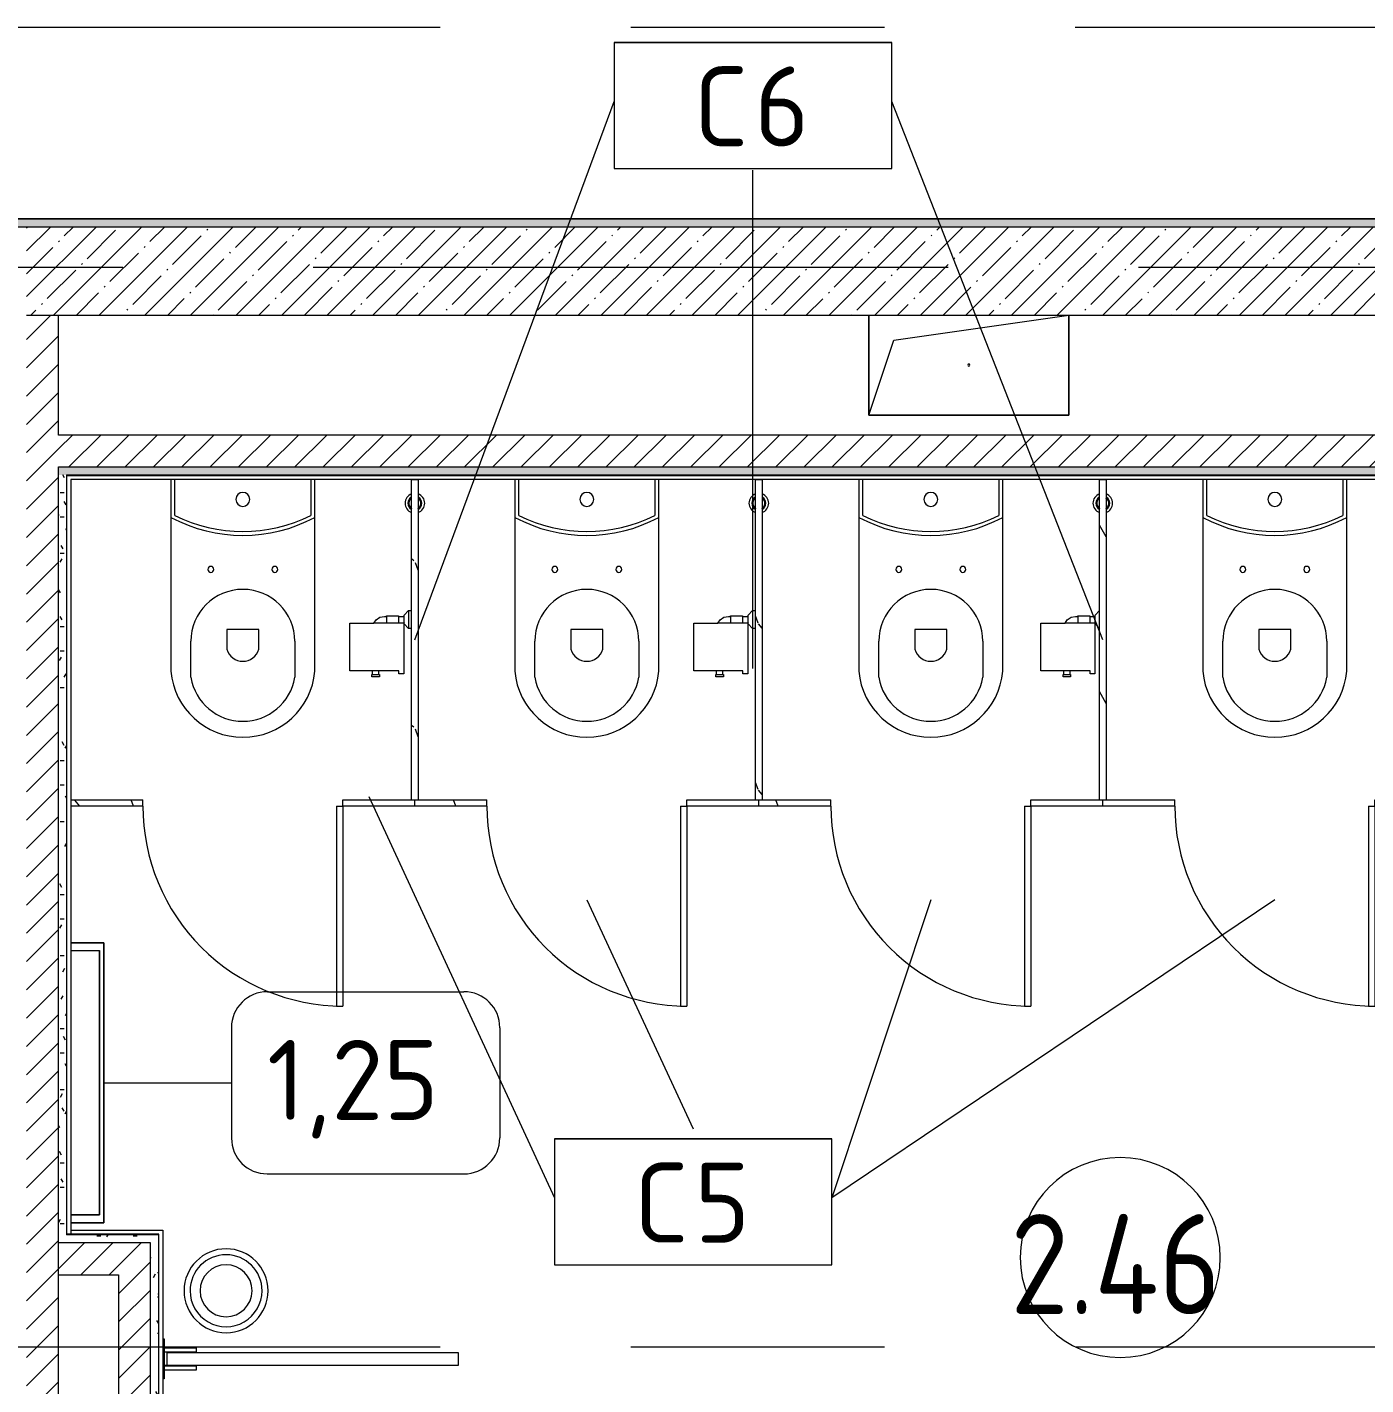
# Model space of a CAD drawing. Header units: millimetres. Extents: x 81566 to 292854, y -8553 to 29000.
# Drawn here: x 111932 to 115279, y 7705 to 11100 of the extents above; entities that cross this region are included whole.
import ezdxf

# ---------------------------------------------------------------- set-up
doc = ezdxf.new("R2010")
doc.units = ezdxf.units.MM
doc.linetypes.add('Осевая', pattern=[3175, 635, -476.25, 1587.5, -476.25])
for name, color, linetype, lineweight in [('A-AREA-IDEN', 7, 'Continuous', 9), ('A-DETL-GENF', 7, 'Continuous', 9), ('A-DOOR', 7, 'Continuous', 9), ('A-GENM', 7, 'Continuous', 9), ('A-GENM-IDEN', 7, 'Continuous', 9), ('A-WALL', 7, 'Continuous', 9), ('I-FURN-IDEN', 7, 'Continuous', 9), ('I-WALL', 7, 'Continuous', 9), ('P-SANR-FIXT-2', 7, 'Continuous', 13), ('Оси-2', 7, 'Осевая', 9)]:
    doc.layers.add(name, color=color, linetype=linetype, lineweight=lineweight)
for name, color, linetype, lineweight, true_color in [('A-DOOR-1', 7, 'Continuous', 9, 0xc0c0c0), ('A-WALL-1', 9, 'Continuous', 9, 0x808080), ('A-WALL-FNSH-1', 9, 'Continuous', 9, 0x808080), ('I-FURN-1', 9, 'Continuous', 9, 0x808080), ('P-SANR-FIXT-1', 9, 'Continuous', 13, 0x808080)]:
    doc.layers.add(name, color=color, linetype=linetype, lineweight=lineweight, true_color=true_color)
doc.styles.add('GOST Common', font='GOST_Common.ttf', dxfattribs={"height": 200})
doc.styles.add('GOST Common_1', font='GOST_Common.ttf', dxfattribs={"width": 0.9, "height": 250})
pattern_1 = [(45, (0, 0), (-35.35534, 35.35534), [])]
pattern_2 = [(0, (0, 0), (121.92, 30.48), [10.058, -81.382, 10.058, -81.382, -487.68]), (0, (0, 0), (121.92, 30.48), [-182.88, 10.058, -172.822, 10.058, -81.382, -213.36]), (0, (0, 0), (121.92, 30.48), [-457.2, 10.058, -50.902, 10.058, -142.342]), (120, (45.72, 15.24), (-87.356454, 90.345817), [10.058, -81.382, 10.058, -81.382, -487.68]), (120, (45.72, 15.24), (-87.356454, 90.345817), [-182.88, 10.058, -172.822, 10.058, -81.382, -213.36]), (120, (45.72, 15.24), (-87.356454, 90.345817), [-457.2, 10.058, -50.902, 10.058, -142.342]), (240, (60.96, 76.2), (-34.563546, -120.825817), [10.058, -81.382, 10.058, -81.382, -487.68]), (240, (60.96, 76.2), (-34.563546, -120.825817), [-182.88, 10.058, -172.822, 10.058, -81.382, -213.36]), (240, (60.96, 76.2), (-34.563546, -120.825817), [-457.2, 10.058, -50.902, 10.058, -142.342])]
pattern_3 = [(288.435, (115442.71, 9160), (416.50086, -832.99954), [158.05, -1159.038]), (319.399, (115492.69, 9010.06), (2499.010644, -2082.486787), [76.799, -3763.143]), (316.848, (115134.5, 8960.08), (6247.5402574, -5830.957739), [182.691, -8951.868]), (289.983, (115267.78, 8835.13), (1249.49393, -3332.002656), [97.5, -4777.508]), (270, (115301.1, 9160), (416.5, -416.5), [83.3, -333.2]), (298.443, (115301.1, 9076.7), (-2915.5071394, 5414.4962996), [227.365, -11140.87]), (264.289, (115409.39, 8876.78), (416.5263, 3748.496867), [83.716, -4102.058]), (309.806, (115401.06, 8793.48), (-1666.01521, 2082.48651), [65.059, -3187.91])]

# ---------------------------------------------------------------- blocks, each defined once
blk = doc.blocks.new('GM_Отверстие прямоугольное _в плите_ - Отверстие-V8-План расстановки мебели и оборудования 2 этажа в осях 23-33')
at = {"layer": 'A-GENM'}
for p, q in [((-250, -125), (-250, 125)), ((-250, 125), (-250, -125)), ((-187.5, 62.5), (250, 125)), ((250, 125), (250, -125)), ((250, -125), (250, 125)), ((-250, -125), (-187.5, 62.5)), ((250, -125), (-250, -125)), ((-250, -125), (250, -125))]:
    blk.add_line(p, q, dxfattribs=at)
for start, end in [(360, 180), (180, 360)]:
    blk.add_arc((0, 0), 2.5, start, end, dxfattribs=at)
blk = doc.blocks.new('Вешалка - 1_25-V96-План расстановки мебели и оборудования 2 этажа в осях 23-33')
at = {"layer": 'I-FURN-1'}
for p, q in [((350, 55), (-350, 55)), ((-350, 55), (-350, -27.5)), ((-350, -27.5), (-350, 55)), ((-350, 55), (350, 55)), ((-330.4, -27.5), (-330.4, 44.4)), ((-330.4, -27.5), (-330.4, 44.4)), ((-330.4, 44.4), (330.2, 44.4)), ((330.2, 44.4), (-330.4, 44.4)), ((330.2, 44.4), (330.2, -27.5)), ((330.2, -27.5), (330.2, 44.4)), ((350, -27.5), (350, 55)), ((350, 55), (350, -27.5))]:
    blk.add_line(p, q, dxfattribs=at)
blk = doc.blocks.new('131_Сантехническая перегородка_Дверь 5 - СД-1-V174-План расстановки мебели и оборудования 2 этажа в осях 23-33')
at = {"layer": 'A-DOOR'}
h = blk.add_hatch(dxfattribs=at)
h.set_pattern_fill('FP_50', color=256, style=0, pattern_type=2)
h.set_pattern_definition([(288.435, (112862.71, 9160), (416.50086, -832.99954), [158.05, -1159.038]), (319.399, (112912.69, 9010.06), (2499.010644, -2082.486787), [76.799, -3763.143]), (316.848, (112554.5, 8960.08), (6247.5402574, -5830.957739), [182.691, -8951.868]), (289.983, (112687.78, 8835.13), (1249.49393, -3332.002656), [97.5, -4777.508]), (270, (112721.1, 9160), (416.5, -416.5), [83.3, -333.2]), (298.443, (112721.1, 9076.7), (-2915.5071394, 5414.4962996), [227.365, -11140.87]), (264.289, (112829.39, 8876.78), (416.5263, 3748.496867), [83.716, -4102.058]), (309.806, (112821.06, 8793.48), (-1666.01521, 2082.48651), [65.059, -3187.91])])
h.paths.add_polyline_path([(750, 8), (750, -8), (930, -8), (930, 8)])
at = {"layer": 'A-DOOR-1'}
for p, q in [((266, 508), (250, 508)), ((250, 8), (250, 508)), ((266, 8), (266, 508)), ((266, 8), (250, 8))]:
    blk.add_line(p, q, dxfattribs=at)
blk.add_arc((250, 8), 500, 360, 90, dxfattribs=at)
at = {"layer": 'A-GENM'}
for p, q in [((70, 8), (250, 8)), ((70, 8), (70, -8)), ((250, 8), (250, -8)), ((750, 8), (930, 8)), ((750, 8), (750, -8)), ((250, -8), (70, -8)), ((930, -8), (750, -8))]:
    blk.add_line(p, q, dxfattribs=at)
blk = doc.blocks.new('131_Сантехническая перегородка_Дверь 5 - СД-1-V175-План расстановки мебели и оборудования 2 этажа в осях 23-33')
at = {"layer": 'A-DOOR'}
h = blk.add_hatch(dxfattribs=at)
h.set_pattern_fill('FP_51', color=256, style=0, pattern_type=2)
h.set_pattern_definition([(288.435, (113722.71, 9160), (416.50086, -832.99954), [158.05, -1159.038]), (319.399, (113772.69, 9010.06), (2499.010644, -2082.486787), [76.799, -3763.143]), (316.848, (113414.5, 8960.08), (6247.5402574, -5830.957739), [182.691, -8951.868]), (289.983, (113547.78, 8835.13), (1249.49393, -3332.002656), [97.5, -4777.508]), (270, (113581.1, 9160), (416.5, -416.5), [83.3, -333.2]), (298.443, (113581.1, 9076.7), (-2915.5071394, 5414.4962996), [227.365, -11140.87]), (264.289, (113689.39, 8876.78), (416.5263, 3748.496867), [83.716, -4102.058]), (309.806, (113681.06, 8793.48), (-1666.01521, 2082.48651), [65.059, -3187.91])])
h.paths.add_polyline_path([(930, 8), (750, 8), (750, -8), (930, -8)])
at = {"layer": 'A-DOOR-1'}
for p, q in [((266, 508), (250, 508)), ((250, 8), (250, 508)), ((266, 8), (266, 508)), ((266, 8), (250, 8))]:
    blk.add_line(p, q, dxfattribs=at)
blk.add_arc((250, 8), 500, 360, 90, dxfattribs=at)
at = {"layer": 'A-GENM'}
for p, q in [((70, 8), (250, 8)), ((70, 8), (70, -8)), ((250, 8), (250, -8)), ((750, 8), (930, 8)), ((750, 8), (750, -8)), ((930, 8), (930, -8)), ((250, -8), (70, -8)), ((930, -8), (750, -8))]:
    blk.add_line(p, q, dxfattribs=at)
blk = doc.blocks.new('131_Сантехническая перегородка_Дверь 5 - СД-1-V176-План расстановки мебели и оборудования 2 этажа в осях 23-33')
at = {"layer": 'A-DOOR'}
h = blk.add_hatch(dxfattribs=at)
h.set_pattern_fill('FP_52', color=256, style=0, pattern_type=2)
h.set_pattern_definition([(288.435, (114582.71, 9160), (416.50086, -832.99954), [158.05, -1159.038]), (319.399, (114632.69, 9010.06), (2499.010644, -2082.486787), [76.799, -3763.143]), (316.848, (114274.5, 8960.08), (6247.5402574, -5830.957739), [182.691, -8951.868]), (289.983, (114407.78, 8835.13), (1249.49393, -3332.002656), [97.5, -4777.508]), (270, (114441.1, 9160), (416.5, -416.5), [83.3, -333.2]), (298.443, (114441.1, 9076.7), (-2915.5071394, 5414.4962996), [227.365, -11140.87]), (264.289, (114549.39, 8876.78), (416.5263, 3748.496867), [83.716, -4102.058]), (309.806, (114541.06, 8793.48), (-1666.01521, 2082.48651), [65.059, -3187.91])])
h.paths.add_polyline_path([(750, 8), (750, -8), (930, -8), (930, 8)])
at = {"layer": 'A-DOOR-1'}
for p, q in [((266, 508), (250, 508)), ((250, 8), (250, 508)), ((266, 8), (266, 508)), ((266, 8), (250, 8))]:
    blk.add_line(p, q, dxfattribs=at)
blk.add_arc((250, 8), 500, 360, 90, dxfattribs=at)
at = {"layer": 'A-GENM'}
for p, q in [((70, 8), (250, 8)), ((70, 8), (70, -8)), ((250, 8), (250, -8)), ((750, 8), (930, 8)), ((750, 8), (750, -8)), ((930, 8), (930, -8)), ((250, -8), (70, -8)), ((930, -8), (750, -8))]:
    blk.add_line(p, q, dxfattribs=at)
blk = doc.blocks.new('131_Сантехническая перегородка_Дверь 5 - СД-1-V177-План расстановки мебели и оборудования 2 этажа в осях 23-33')
at = {"layer": 'A-DOOR'}
h = blk.add_hatch(dxfattribs=at)
h.set_pattern_fill('FP_53', color=256, style=0, pattern_type=2)
h.set_pattern_definition(pattern_3)
h.paths.add_polyline_path([(750, 8), (750, -8), (930, -8), (930, 8)])
at = {"layer": 'A-GENM'}
h = blk.add_hatch(dxfattribs=at)
h.set_pattern_fill('FP_53', color=256, style=0, pattern_type=2)
h.set_pattern_definition(pattern_3)
h.paths.add_polyline_path([(70, 8), (70, -8), (250, -8), (250, 8)])
at = {"layer": 'A-DOOR-1'}
for p, q in [((266, 508), (250, 508)), ((250, 8), (250, 508)), ((266, 8), (266, 508)), ((266, 8), (250, 8))]:
    blk.add_line(p, q, dxfattribs=at)
blk.add_arc((250, 8), 500, 360, 90, dxfattribs=at)
at = {"layer": 'A-GENM'}
for p, q in [((70, 8), (250, 8)), ((70, 8), (70, -8)), ((250, 8), (250, -8)), ((750, 8), (930, 8)), ((750, 8), (750, -8)), ((930, 8), (930, -8)), ((250, -8), (70, -8)), ((930, -8), (750, -8))]:
    blk.add_line(p, q, dxfattribs=at)
blk = doc.blocks.new('FP_183-План расстановки мебели и оборудования 2 этажа в осях 23-33')
at = {"layer": 'A-GENM'}
blk.add_line((0, 8), (0, -8), dxfattribs=at)
blk = doc.blocks.new('131_Сантехническая перегородка 6 - СП-1-V182-План расстановки мебели и оборудования 2 этажа в осях 23-33')
at = {"layer": 'A-GENM'}
h = blk.add_hatch(dxfattribs=at)
h.set_pattern_fill('FP_56', color=256, style=0, pattern_type=2)
h.set_pattern_definition([(198.435, (9968, -114512.71), (-832.99954, -416.50086), [158.051, -1159.038]), (229.399, (9818.06, -114562.69), (-2082.486787, -2499.010644), [76.799, -3763.143]), (226.848, (9768.08, -114204.5), (-5830.957739, -6247.5402574), [182.691, -8951.868]), (199.983, (9643.13, -114337.78), (-3332.002656, -1249.49393), [97.5, -4777.508]), (180, (9968, -114371.1), (-416.5, -416.5), [83.3, -333.2]), (208.443, (9884.7, -114371.1), (5414.4962996, 2915.5071394), [227.365, -11140.87]), (174.289, (9684.78, -114479.39), (3748.496867, -416.5263), [83.716, -4102.058]), (219.806, (9601.48, -114471.06), (2082.48651, 1666.01521), [65.059, -3187.91])])
h.paths.add_polyline_path([(800, 0), (800, 8), (50, 8), (50, -8), (800, -8)])
for p, q in [((0, 8), (50, 8)), ((50, 8), (800, 8)), ((50, -8), (0, -8)), ((800, -8), (50, -8))]:
    blk.add_line(p, q, dxfattribs=at)
at = {"layer": 'A-GENM', "flags": 128}
for points in [[(71.5, 8), (71.1, 8.5), (70.8, 9), (70.4, 9.5), (70, 9.9), (69.6, 10.4), (69.2, 10.8), (68.8, 11.2), (68.3, 11.6), (67.8, 12), (67.3, 12.3), (66.8, 12.7), (66.3, 13), (65.8, 13.3), (65.3, 13.6), (64.7, 13.8), (64.2, 14), (63.6, 14.3), (63, 14.4), (62.4, 14.6), (61.9, 14.7), (61.3, 14.9), (60.7, 14.9), (60.1, 15), (59.5, 15.1), (58.9, 15.1), (58.3, 15.1), (57.7, 15), (57.1, 15), (56.5, 14.9), (55.9, 14.8), (55.3, 14.7), (54.7, 14.5), (54.1, 14.4), (53.5, 14.2), (53, 13.9), (52.4, 13.7), (51.9, 13.4), (51.4, 13.2), (50.8, 12.9), (50.3, 12.5), (49.8, 12.2), (49.3, 11.8), (48.9, 11.4), (48.4, 11), (48, 10.6), (47.6, 10.2), (47.2, 9.7), (46.8, 9.3), (46.4, 8.8), (46.1, 8.3), (45.9, 8)], [(45.9, -8), (46.3, -8.5), (46.6, -9), (47, -9.5), (47.4, -9.9), (47.8, -10.4), (48.2, -10.8), (48.6, -11.2), (49.1, -11.6), (49.6, -12), (50, -12.3), (50.5, -12.7), (51.1, -13), (51.6, -13.3), (52.1, -13.6), (52.7, -13.8), (53.2, -14), (53.8, -14.3), (54.4, -14.4), (54.9, -14.6), (55.5, -14.7), (56.1, -14.9), (56.7, -14.9), (57.3, -15), (57.9, -15.1), (58.5, -15.1), (59.1, -15.1), (59.7, -15), (60.3, -15), (60.9, -14.9), (61.5, -14.8), (62.1, -14.7), (62.7, -14.5), (63.3, -14.4), (63.8, -14.2), (64.4, -13.9), (65, -13.7), (65.5, -13.4), (66, -13.2), (66.6, -12.9), (67.1, -12.5), (67.6, -12.2), (68, -11.8), (68.5, -11.4), (69, -11), (69.4, -10.6), (69.8, -10.2), (70.2, -9.7), (70.6, -9.3), (70.9, -8.8), (71.3, -8.3), (71.5, -8)]]:
    blk.add_lwpolyline(points, dxfattribs=at)
at = {"layer": 'A-GENM'}
for radius, start, end in [(24.6, 19.9113, 160.0887), (17.6, 28.9731, 151.0269), (15.1, 79.6129, 146.2189), (15.1, 33.7811, 53.124), (24.6, 199.9113, 340.0887), (17.6, 208.9731, 331.0269), (15.1, 213.7811, 233.124), (15.1, 258.8699, 326.2189)]:
    blk.add_arc((58.7, 0), radius, start, end, dxfattribs=at)
blk.add_blockref('FP_183-План расстановки мебели и оборудования 2 этажа в осях 23-33', (0, 0), dxfattribs=at)
blk = doc.blocks.new('FP_185-План расстановки мебели и оборудования 2 этажа в осях 23-33')
at = {"layer": 'A-GENM'}
blk.add_line((0, 8), (0, -8), dxfattribs=at)
blk = doc.blocks.new('131_Сантехническая перегородка 6 - СП-1-V184-План расстановки мебели и оборудования 2 этажа в осях 23-33')
at = {"layer": 'A-GENM'}
h = blk.add_hatch(dxfattribs=at)
h.set_pattern_fill('FP_57', color=256, style=0, pattern_type=2)
h.set_pattern_definition([(198.435, (9968, -113652.71), (-832.99954, -416.50086), [158.05, -1159.038]), (229.399, (9818.06, -113702.69), (-2082.486787, -2499.010644), [76.799, -3763.143]), (226.848, (9768.08, -113344.5), (-5830.957739, -6247.5402574), [182.691, -8951.868]), (199.983, (9643.13, -113477.78), (-3332.002656, -1249.49393), [97.5, -4777.508]), (180, (9968, -113511.1), (-416.5, -416.5), [83.3, -333.2]), (208.443, (9884.7, -113511.1), (5414.4962996, 2915.5071394), [227.365, -11140.87]), (174.289, (9684.78, -113619.39), (3748.496867, -416.5263), [83.716, -4102.058]), (219.806, (9601.48, -113611.06), (2082.48651, 1666.01521), [65.059, -3187.91])])
h.paths.add_polyline_path([(800, 0), (800, 8), (50, 8), (50, -8), (800, -8)])
for p, q in [((0, 8), (50, 8)), ((50, 8), (800, 8)), ((50, -8), (0, -8)), ((800, -8), (50, -8))]:
    blk.add_line(p, q, dxfattribs=at)
at = {"layer": 'A-GENM', "flags": 128}
for points in [[(71.5, 8), (71.1, 8.5), (70.8, 9), (70.4, 9.5), (70, 9.9), (69.6, 10.4), (69.2, 10.8), (68.8, 11.2), (68.3, 11.6), (67.8, 12), (67.3, 12.3), (66.8, 12.7), (66.3, 13), (65.8, 13.3), (65.3, 13.6), (64.7, 13.8), (64.2, 14), (63.6, 14.3), (63, 14.4), (62.4, 14.6), (61.9, 14.7), (61.3, 14.9), (60.7, 14.9), (60.1, 15), (59.5, 15.1), (58.9, 15.1), (58.3, 15.1), (57.7, 15), (57.1, 15), (56.5, 14.9), (55.9, 14.8), (55.3, 14.7), (54.7, 14.5), (54.1, 14.4), (53.5, 14.2), (53, 13.9), (52.4, 13.7), (51.9, 13.4), (51.4, 13.2), (50.8, 12.9), (50.3, 12.5), (49.8, 12.2), (49.3, 11.8), (48.9, 11.4), (48.4, 11), (48, 10.6), (47.6, 10.2), (47.2, 9.7), (46.8, 9.3), (46.4, 8.8), (46.1, 8.3), (45.9, 8)], [(45.9, -8), (46.3, -8.5), (46.6, -9), (47, -9.5), (47.4, -9.9), (47.8, -10.4), (48.2, -10.8), (48.6, -11.2), (49.1, -11.6), (49.6, -12), (50, -12.3), (50.5, -12.7), (51.1, -13), (51.6, -13.3), (52.1, -13.6), (52.7, -13.8), (53.2, -14), (53.8, -14.3), (54.4, -14.4), (54.9, -14.6), (55.5, -14.7), (56.1, -14.9), (56.7, -14.9), (57.3, -15), (57.9, -15.1), (58.5, -15.1), (59.1, -15.1), (59.7, -15), (60.3, -15), (60.9, -14.9), (61.5, -14.8), (62.1, -14.7), (62.7, -14.5), (63.3, -14.4), (63.8, -14.2), (64.4, -13.9), (65, -13.7), (65.5, -13.4), (66, -13.2), (66.6, -12.9), (67.1, -12.5), (67.6, -12.2), (68, -11.8), (68.5, -11.4), (69, -11), (69.4, -10.6), (69.8, -10.2), (70.2, -9.7), (70.6, -9.3), (70.9, -8.8), (71.3, -8.3), (71.5, -8)]]:
    blk.add_lwpolyline(points, dxfattribs=at)
at = {"layer": 'A-GENM'}
for radius, start, end in [(24.6, 19.9113, 160.0887), (17.6, 28.9731, 151.0269), (15.1, 78.8699, 146.2189), (15.1, 33.7811, 53.124), (24.6, 199.9113, 340.0887), (17.6, 208.9731, 331.0269), (15.1, 213.7811, 233.124), (15.1, 258.8699, 326.2189)]:
    blk.add_arc((58.7, 0), radius, start, end, dxfattribs=at)
blk.add_blockref('FP_185-План расстановки мебели и оборудования 2 этажа в осях 23-33', (0, 0), dxfattribs=at)
blk = doc.blocks.new('FP_187-План расстановки мебели и оборудования 2 этажа в осях 23-33')
at = {"layer": 'A-GENM'}
blk.add_line((0, 8), (0, -8), dxfattribs=at)
blk = doc.blocks.new('131_Сантехническая перегородка 6 - СП-1-V186-План расстановки мебели и оборудования 2 этажа в осях 23-33')
at = {"layer": 'A-GENM'}
h = blk.add_hatch(dxfattribs=at)
h.set_pattern_fill('FP_58', color=256, style=0, pattern_type=2)
h.set_pattern_definition([(198.435, (9968, -112792.71), (-832.99954, -416.50086), [158.051, -1159.038]), (229.399, (9818.06, -112842.69), (-2082.486787, -2499.010644), [76.799, -3763.143]), (226.848, (9768.08, -112484.5), (-5830.957739, -6247.5402574), [182.691, -8951.868]), (199.983, (9643.13, -112617.78), (-3332.002656, -1249.49393), [97.5, -4777.508]), (180, (9968, -112651.1), (-416.5, -416.5), [83.3, -333.2]), (208.443, (9884.7, -112651.1), (5414.4962996, 2915.5071394), [227.365, -11140.87]), (174.289, (9684.78, -112759.39), (3748.496867, -416.5263), [83.716, -4102.058]), (219.806, (9601.48, -112751.06), (2082.48651, 1666.01521), [65.059, -3187.91])])
h.paths.add_polyline_path([(800, 0), (800, 8), (50, 8), (50, -8), (800, -8)])
for p, q in [((0, 8), (50, 8)), ((50, 8), (800, 8)), ((50, -8), (0, -8)), ((800, -8), (50, -8))]:
    blk.add_line(p, q, dxfattribs=at)
at = {"layer": 'A-GENM', "flags": 128}
for points in [[(71.5, 8), (71.1, 8.5), (70.8, 9), (70.4, 9.5), (70, 9.9), (69.6, 10.4), (69.2, 10.8), (68.8, 11.2), (68.3, 11.6), (67.8, 12), (67.3, 12.3), (66.8, 12.7), (66.3, 13), (65.8, 13.3), (65.3, 13.6), (64.7, 13.8), (64.2, 14), (63.6, 14.3), (63, 14.4), (62.4, 14.6), (61.9, 14.7), (61.3, 14.9), (60.7, 14.9), (60.1, 15), (59.5, 15.1), (58.9, 15.1), (58.3, 15.1), (57.7, 15), (57.1, 15), (56.5, 14.9), (55.9, 14.8), (55.3, 14.7), (54.7, 14.5), (54.1, 14.4), (53.5, 14.2), (53, 13.9), (52.4, 13.7), (51.9, 13.4), (51.4, 13.2), (50.8, 12.9), (50.3, 12.5), (49.8, 12.2), (49.3, 11.8), (48.9, 11.4), (48.4, 11), (48, 10.6), (47.6, 10.2), (47.2, 9.7), (46.8, 9.3), (46.4, 8.8), (46.1, 8.3), (45.9, 8)], [(45.9, -8), (46.3, -8.5), (46.6, -9), (47, -9.5), (47.4, -9.9), (47.8, -10.4), (48.2, -10.8), (48.6, -11.2), (49.1, -11.6), (49.6, -12), (50, -12.3), (50.5, -12.7), (51.1, -13), (51.6, -13.3), (52.1, -13.6), (52.7, -13.8), (53.2, -14), (53.8, -14.3), (54.4, -14.4), (54.9, -14.6), (55.5, -14.7), (56.1, -14.9), (56.7, -14.9), (57.3, -15), (57.9, -15.1), (58.5, -15.1), (59.1, -15.1), (59.7, -15), (60.3, -15), (60.9, -14.9), (61.5, -14.8), (62.1, -14.7), (62.7, -14.5), (63.3, -14.4), (63.8, -14.2), (64.4, -13.9), (65, -13.7), (65.5, -13.4), (66, -13.2), (66.6, -12.9), (67.1, -12.5), (67.6, -12.2), (68, -11.8), (68.5, -11.4), (69, -11), (69.4, -10.6), (69.8, -10.2), (70.2, -9.7), (70.6, -9.3), (70.9, -8.8), (71.3, -8.3), (71.5, -8)]]:
    blk.add_lwpolyline(points, dxfattribs=at)
at = {"layer": 'A-GENM'}
for radius, start, end in [(24.6, 19.9113, 160.0887), (17.6, 28.9731, 151.0269), (15.1, 78.8699, 146.2189), (15.1, 33.7811, 53.124), (24.6, 199.9113, 340.0887), (17.6, 208.9731, 331.0269), (15.1, 213.7811, 233.124), (15.1, 258.8699, 326.2189)]:
    blk.add_arc((58.7, 0), radius, start, end, dxfattribs=at)
blk.add_blockref('FP_187-План расстановки мебели и оборудования 2 этажа в осях 23-33', (0, 0), dxfattribs=at)
blk = doc.blocks.new('мусорная корзина - Round_ Metal-30590745-План расстановки мебели и оборудования 2 этажа в осях 23-33')
at = {"layer": 'P-SANR-FIXT-1'}
for radius, start, end in [(105, 0, 180), (90, 360, 180), (65, 0, 180), (105, 180, 360), (90, 180, 360), (65, 180, 360)]:
    blk.add_arc((0, 0), radius, start, end, dxfattribs=at)
blk = doc.blocks.new('WC Seat_2 with Cistern-Wall Based - SE22-33487382-План расстановки мебели и оборудования 2 этажа в осях 23-33')
at = {"layer": 'P-SANR-FIXT-1'}
for p, q in [((-55, 485.5), (-55, 100.5)), ((-5, 410.5), (-5, 500.5)), ((255, 500.5), (255, 410.5)), ((305, 100.5), (305, 485.5)), ((85, 430.5), (85, 380.5)), ((165, 380.5), (165, 430.5)), ((85, 380.5), (165, 380.5)), ((-55, 100.5), (-55, 5.5)), ((-45, 5.5), (-45, 95.6)), ((295, 95.6), (295, 5.5)), ((305, 5.5), (305, 100.5))]:
    blk.add_line(p, q, dxfattribs=at)
for centre, radius, start, end in [((125, 469.8), 180.7, 4.9791, 175.0209), ((125, 478.7), 131.8, 9.5273, 170.4727), ((125, 418.8), 41.7, 16.2602, 163.7398), ((125, 410.5), 130, 180, 360), ((45, 230.5), 7.5, 0, 180), ((205, 230.5), 7.5, 0, 180), ((45, 230.5), 7.5, 180, 360), ((205, 230.5), 7.5, 180, 360), ((125, -237), 382.5, 61.9275, 118.0725), ((125, -247), 382.5, 63.6122, 116.3878), ((125, 55.5), 17.5, 0, 180), ((125, 55.5), 17.5, 180, 360)]:
    blk.add_arc(centre, radius, start, end, dxfattribs=at)
blk = doc.blocks.new('132_МГН_Поручень для унитаза_тип откидной - ПР 1Р-18619933-План расстановки мебели и оборудования 2 этажа в осях 23-33')
at = {"layer": 'A-GENM'}
for p, q in [((-50, -3), (-50, 0)), ((50, 0), (50, -3)), ((50, -3), (-50, -3)), ((-17, -3), (-28.2, -3)), ((-28.2, -83), (-28.2, -3)), ((-17, -3), (-17, -83)), ((-16.6, -8.9), (-16.6, -4.2)), ((-16, -9.5), (-16.6, -8.9)), ((16, -9.5), (-16, -9.5)), ((-16, -738), (-16, -9.5)), ((16, -9.5), (16.6, -8.9)), ((16, -9.5), (16, -738)), ((16.6, -8.9), (16.6, -4.2)), ((28.2, -3), (17, -3)), ((17, -83), (17, -3)), ((28.2, -3), (28.2, -83)), ((-17, -83), (-28.2, -83)), ((28.2, -83), (17, -83)), ((16, -738), (-16, -738))]:
    blk.add_line(p, q, dxfattribs=at)
for centre, start, end in [((-15.3, -4.2), 90, 180), ((15.3, -4.2), 0, 90)]:
    blk.add_arc(centre, 1.24, start, end, dxfattribs=at)
blk = doc.blocks.new('Sanitary_Toilet-Accessories_Gessi_Wall-mounted-paper-roll-holder-65449 - Chrome-V208-План расстановки мебели и оборудования 2 этажа в осях 23-33')
at = {"layer": 'A-DETL-GENF'}
for p, q in [((112738.2, 9490.3), (112738.2, 9609.3)), ((112738.2, 9609.3), (112798.6, 9609.3)), ((112798.6, 9609.3), (112804.1, 9617.7)), ((112874, 9609.3), (112798.6, 9609.3)), ((112804.1, 9617.7), (112813.7, 9624.1)), ((112813.7, 9624.1), (112825, 9626.3)), ((112825, 9626.3), (112830.5, 9626.3)), ((112830.5, 9626.3), (112830.5, 9627.8)), ((112830.5, 9627.8), (112860.5, 9627.8)), ((112830.5, 9626.3), (112830.5, 9609.3)), ((112860.5, 9627.8), (112860.5, 9626.3)), ((112860.5, 9626.3), (112860.5, 9609.3)), ((112860.5, 9626.3), (112874, 9626.3)), ((112874, 9611.3), (112873.2, 9609.3)), ((112873.2, 9609.3), (112873.2, 9482.8)), ((112874, 9629.8), (112885, 9641.2)), ((112874, 9626.3), (112874, 9629.8)), ((112874, 9609.3), (112874, 9627.8)), ((112874, 9607.8), (112874, 9611.3)), ((112885, 9641.2), (112893, 9641.3)), ((112885, 9641.2), (112885, 9596.4)), ((112885, 9596.4), (112874, 9607.8)), ((112893, 9596.3), (112885, 9596.4)), ((112795.5, 9490.3), (112738.2, 9490.3)), ((112793.5, 9475.3), (112793.5, 9481.3)), ((112793.5, 9481.3), (112795.5, 9481.3)), ((112812.5, 9475.3), (112793.5, 9475.3)), ((112810.5, 9490.3), (112795.5, 9490.3)), ((112795.5, 9481.3), (112795.5, 9490.3)), ((112795.5, 9481.3), (112810.5, 9481.3)), ((112861.2, 9490.3), (112810.5, 9490.3)), ((112810.5, 9490.3), (112810.5, 9481.3)), ((112810.5, 9481.3), (112812.5, 9481.3)), ((112812.5, 9481.3), (112812.5, 9475.3)), ((112861.2, 9482.8), (112861.2, 9490.3)), ((112873.2, 9482.8), (112861.2, 9482.8))]:
    blk.add_line(p, q, dxfattribs=at)
blk = doc.blocks.new('Sanitary_Toilet-Accessories_Gessi_Wall-mounted-paper-roll-holder-65449 - Chrome-V209-План расстановки мебели и оборудования 2 этажа в осях 23-33')
at = {"layer": 'A-DETL-GENF'}
for p, q in [((114466.3, 9490.3), (114466.3, 9609.3)), ((114466.3, 9609.3), (114526.6, 9609.3)), ((114526.6, 9609.3), (114532.2, 9617.7)), ((114602, 9609.3), (114526.6, 9609.3)), ((114532.2, 9617.7), (114541.7, 9624.1)), ((114541.7, 9624.1), (114553, 9626.3)), ((114553, 9626.3), (114558.5, 9626.3)), ((114558.5, 9626.3), (114558.5, 9627.8)), ((114558.5, 9627.8), (114588.5, 9627.8)), ((114558.5, 9626.3), (114558.5, 9609.3)), ((114588.5, 9627.8), (114588.5, 9626.3)), ((114588.5, 9626.3), (114588.5, 9609.3)), ((114588.5, 9626.3), (114602, 9626.3)), ((114602, 9611.3), (114601.3, 9609.3)), ((114601.3, 9609.3), (114601.3, 9482.8)), ((114602, 9629.8), (114613, 9641.2)), ((114602, 9626.3), (114602, 9629.8)), ((114602, 9609.3), (114602, 9627.8)), ((114602, 9607.8), (114602, 9611.3)), ((114613, 9596.4), (114602, 9607.8)), ((114523.5, 9490.3), (114466.3, 9490.3)), ((114521.5, 9475.3), (114521.5, 9481.3)), ((114521.5, 9481.3), (114523.5, 9481.3)), ((114540.5, 9475.3), (114521.5, 9475.3)), ((114538.5, 9490.3), (114523.5, 9490.3)), ((114523.5, 9481.3), (114523.5, 9490.3)), ((114523.5, 9481.3), (114538.5, 9481.3)), ((114589.3, 9490.3), (114538.5, 9490.3)), ((114538.5, 9490.3), (114538.5, 9481.3)), ((114538.5, 9481.3), (114540.5, 9481.3)), ((114540.5, 9481.3), (114540.5, 9475.3)), ((114589.3, 9482.8), (114589.3, 9490.3)), ((114601.3, 9482.8), (114589.3, 9482.8))]:
    blk.add_line(p, q, dxfattribs=at)
blk = doc.blocks.new('Марка_Мебель - В прямоуг_Balcon_Марка-25523697-План расстановки мебели и оборудования 2 этажа в осях 23-33')
at = {"layer": 'I-FURN-IDEN'}
for p, q in [((-2.455, 2.278), (2.455, 2.278)), ((-3.355, 1.378), (-3.355, -1.384)), ((3.355, 1.378), (3.355, -1.378)), ((-2.461, -2.278), (2.455, -2.278))]:
    blk.add_line(p, q, dxfattribs=at)
for centre, radius, start, end in [((-2.455, 1.378), 0.9, 90, 180), ((2.455, 1.378), 0.9, 0, 90), ((-2.461, -1.384), 0.893, 180, 270), ((2.455, -1.378), 0.9, 270, 0)]:
    blk.add_arc(centre, radius, start, end, dxfattribs=at)
blk = doc.blocks.new('Марка_Помещения - Номер-25198446-План расстановки мебели и оборудования 2 этажа в осях 23-33')
at = {"layer": 'A-AREA-IDEN'}
for start, end in [(360, 180), (180, 360)]:
    blk.add_arc((0, 0), 2.5, start, end, dxfattribs=at)
blk = doc.blocks.new('Mark Reiling - Mark Reiling-26174330-План расстановки мебели и оборудования 2 этажа в осях 23-33')
at = {"layer": 'A-GENM-IDEN'}
for p, q in [((-3.47, 1.49), (-3.47, -1.663)), ((-3.47, 1.49), (3.47, 1.49)), ((3.47, 1.49), (-3.47, 1.49)), ((-3.47, 1.49), (-3.47, -1.663)), ((3.47, -1.663), (3.47, 1.49)), ((3.47, -1.663), (3.47, 1.49)), ((-3.47, -1.663), (3.47, -1.663)), ((-3.47, -1.663), (3.47, -1.663))]:
    blk.add_line(p, q, dxfattribs=at)

msp = doc.modelspace()

# ---------------------------------------------------------------- hatches: boundary and pattern name
at = {"layer": 'I-WALL'}
h = msp.add_hatch(dxfattribs=at)
h.set_pattern_fill('FP_41', color=256, style=0, pattern_type=2)
h.set_pattern_definition(pattern_2)
h.paths.add_polyline_path([(120778, 10600), (121190, 10600), (121189, 10620), (111180, 10620), (111180, 10608), (111210, 10608), (111210, 10600), (119330, 10600)])
h.paths.add_polyline_path([(110200, 10600), (110200, 10608), (110230, 10608), (110230, 10620), (109105, 10620), (109105, 10608), (109160, 10608), (109160, 10600)])
h.paths.add_polyline_path([(107650, 10600), (107650, 10608), (107705, 10608), (107705, 10620), (105095, 10620), (105095, 10608), (105125, 10608), (105125, 10600), (107130, 10600)])
h.paths.add_polyline_path([(102672.5, 10600), (103615, 10600), (103615, 10608), (103645, 10608), (103645, 10620), (100809, 10620), (100809, 10600), (102025.8, 10600)])
h = msp.add_hatch(dxfattribs=at)
h.set_pattern_fill('FP_2', color=256, style=0, pattern_type=2)
h.set_pattern_definition([(45, (0, 0), (-57.024626, 57.024626), []), (45, (57.025, 0), (-57.024626, 57.024626), [100.806, -20.161, 3.353, -16.808])])
h.paths.add_polyline_path([(119250, 10380), (119330, 10380), (119330, 10600), (111930, 10600), (111930, 10380), (118191.5, 10380)])
h = msp.add_hatch(dxfattribs=at)
h.set_pattern_fill('FP_5', color=256, style=0, pattern_type=2)
h.set_pattern_definition(pattern_1)
h.paths.add_polyline_path([(112010, 5400), (112010, 10380), (111930, 10380), (111930, 5400)])
h = msp.add_hatch(dxfattribs=at)
h.set_pattern_fill('FP_5', color=256, style=0, pattern_type=2)
h.set_pattern_definition(pattern_1)
h.paths.add_polyline_path([(118800, 10000), (118800, 10080), (112010, 10080), (112010, 10000), (118191.5, 10000)])
h = msp.add_hatch(dxfattribs=at)
h.set_pattern_fill('FP_41', color=256, style=0, pattern_type=2)
h.set_pattern_definition(pattern_2)
h.paths.add_polyline_path([(118780, 9980), (118800, 9980), (118800, 10000), (112010, 10000), (112010, 9980), (118779, 9980)])
h = msp.add_hatch(dxfattribs=at)
h.set_pattern_fill('FP_41', color=256, style=0, pattern_type=2)
h.set_pattern_definition(pattern_2)
h.paths.add_polyline_path([(112010, 8060), (112030, 8060), (112030, 9980), (112010, 9980), (112010, 8220.5)])
h = msp.add_hatch(dxfattribs=at)
h.set_pattern_fill('FP_5', color=256, style=0, pattern_type=2)
h.set_pattern_definition(pattern_1)
h.paths.add_polyline_path([(112010, 7980), (112240, 7980), (112240, 8060), (112010, 8060)])
h = msp.add_hatch(dxfattribs=at)
h.set_pattern_fill('FP_41', color=256, style=0, pattern_type=2)
h.set_pattern_definition(pattern_2)
h.paths.add_polyline_path([(112240, 8060), (112260, 8060), (112260, 8080), (112030, 8080), (112030, 8060), (112048.5, 8060)])
h = msp.add_hatch(dxfattribs=at)
h.set_pattern_fill('FP_41', color=256, style=0, pattern_type=2)
h.set_pattern_definition(pattern_2)
h.paths.add_polyline_path([(112240, 5830), (112260, 5830), (112260, 8060), (112240, 8060), (112240, 6133.7)])
h = msp.add_hatch(dxfattribs=at)
h.set_pattern_fill('FP_5', color=256, style=0, pattern_type=2)
h.set_pattern_definition(pattern_1)
h.paths.add_polyline_path([(112160, 5830), (112240, 5830), (112240, 7980), (112160, 7980), (112160, 6133.7)])

# ---------------------------------------------------------------- linework, layer by layer
at = {"layer": 'A-GENM-IDEN'}
for p, q in [((112901, 9568), (113399.3, 10914.2)), ((114621, 9568), (114093.2, 10914.2)), ((113746.3, 9496.3), (113746.3, 10742.2)), ((112785.6, 9175.8), (113249.9, 8172.6)), ((113331, 8917.7), (113596.9, 8344.6)), ((115051, 8917.7), (113943.9, 8172.6)), ((114191, 8917.7), (113943.9, 8172.6))]:
    msp.add_line(p, q, dxfattribs=at)
at = {"layer": 'A-WALL'}
for p, q in [((121190, 10620), (111180, 10620)), ((112010, 7980), (112010, 10000)), ((112030, 9980), (112030, 8080))]:
    msp.add_line(p, q, dxfattribs=at)
at = {"layer": 'A-WALL-1'}
for p, q in [((121210, 10600), (111210, 10600)), ((111930, 10380), (119250, 10380)), ((112010, 10080), (112010, 10380)), ((118800, 10080), (112010, 10080)), ((112010, 10000), (118800, 10000)), ((112030, 9980), (118780, 9980)), ((112240, 8060), (112010, 8060)), ((112260, 8080), (112030, 8080)), ((112240, 5830), (112240, 8060)), ((112010, 5400), (112010, 7980)), ((112010, 7980), (112160, 7980)), ((112160, 7980), (112160, 5830))]:
    msp.add_line(p, q, dxfattribs=at)
at = {"layer": 'A-WALL-FNSH-1'}
for p, q in [((121189, 10621), (111180, 10621)), ((112031, 8081), (112031, 9979)), ((112031, 9979), (118779, 9979)), ((112261, 8081), (112031, 8081)), ((112260, 8080), (112260, 5851)), ((112261, 5851), (112261, 8081))]:
    msp.add_line(p, q, dxfattribs=at)
at = {"layer": 'I-FURN-IDEN'}
msp.add_line((112123.5, 8460), (112442.6, 8460), dxfattribs=at)
at = {"layer": 'I-WALL'}
for p, q in [((118780, 9969), (112041, 9969)), ((112041, 9969), (112041, 8080)), ((112041, 8091), (112271, 8091)), ((112271, 8091), (112271, 5850))]:
    msp.add_line(p, q, dxfattribs=at)
at = {"layer": 'Оси-2'}
for p, q in [((84865.6, 11100), (120319, 11100)), ((86135.6, 10500), (120319, 10500)), ((84865.6, 7800), (122760, 7800))]:
    msp.add_line(p, q, dxfattribs=at)

# ---------------------------------------------------------------- block references
at = {"layer": 'A-AREA-IDEN', "xscale": 99.99999999999993, "yscale": 99.99999999999993, "zscale": 99.99999999999993}
msp.add_blockref('Марка_Помещения - Номер-25198446-План расстановки мебели и оборудования 2 этажа в осях 23-33', (114664.5, 8022.9), dxfattribs=at)
at = {"layer": 'A-GENM'}
msp.add_blockref('GM_Отверстие прямоугольное _в плите_ - Отверстие-V8-План расстановки мебели и оборудования 2 этажа в осях 23-33', (114286.1, 10255), dxfattribs=at)
for name, p, rotation in [('131_Сантехническая перегородка 6 - СП-1-V186-План расстановки мебели и оборудования 2 этажа в осях 23-33', (112901, 9968), 270.0000000000007), ('131_Сантехническая перегородка 6 - СП-1-V184-План расстановки мебели и оборудования 2 этажа в осях 23-33', (113761, 9968), 270.0000000000007), ('131_Сантехническая перегородка 6 - СП-1-V182-План расстановки мебели и оборудования 2 этажа в осях 23-33', (114621, 9968), 270.0000000000007), ('131_Сантехническая перегородка_Дверь 5 - СД-1-V174-План расстановки мебели и оборудования 2 этажа в осях 23-33', (112971, 9160), 180), ('131_Сантехническая перегородка_Дверь 5 - СД-1-V175-План расстановки мебели и оборудования 2 этажа в осях 23-33', (113831, 9160), 180), ('131_Сантехническая перегородка_Дверь 5 - СД-1-V176-План расстановки мебели и оборудования 2 этажа в осях 23-33', (114691, 9160), 180), ('131_Сантехническая перегородка_Дверь 5 - СД-1-V177-План расстановки мебели и оборудования 2 этажа в осях 23-33', (115551, 9160), 180)]:
    msp.add_blockref(name, p, dxfattribs=dict(at, rotation=rotation))
at = {"layer": 'A-GENM-IDEN', "xscale": 99.99999999999993, "yscale": 99.99999999999993, "zscale": 99.99999999999993}
for p in [(113746.3, 10912.7), (113596.9, 8171.1)]:
    msp.add_blockref('Mark Reiling - Mark Reiling-26174330-План расстановки мебели и оборудования 2 этажа в осях 23-33', p, dxfattribs=at)
at = {"layer": 'I-FURN-1', "rotation": 270.0000000000007}
msp.add_blockref('Вешалка - 1_25-V96-План расстановки мебели и оборудования 2 этажа в осях 23-33', (112068.5, 8460), dxfattribs=at)
at = {"layer": 'I-FURN-IDEN', "xscale": 99.99999999999993, "yscale": 99.99999999999993, "zscale": 99.99999999999993}
msp.add_blockref('Марка_Мебель - В прямоуг_Balcon_Марка-25523697-План расстановки мебели и оборудования 2 этажа в осях 23-33', (112778, 8460), dxfattribs=at)
at = {"layer": 'P-SANR-FIXT-1', "rotation": 180}
for name, p in [('WC Seat_2 with Cistern-Wall Based - SE22-33487382-План расстановки мебели и оборудования 2 этажа в осях 23-33', (112596, 9974.5)), ('WC Seat_2 with Cistern-Wall Based - SE22-33487382-План расстановки мебели и оборудования 2 этажа в осях 23-33', (113456, 9974.5)), ('WC Seat_2 with Cistern-Wall Based - SE22-33487382-План расстановки мебели и оборудования 2 этажа в осях 23-33', (114316, 9974.5)), ('WC Seat_2 with Cistern-Wall Based - SE22-33487382-План расстановки мебели и оборудования 2 этажа в осях 23-33', (115176, 9974.5)), ('мусорная корзина - Round_ Metal-30590745-План расстановки мебели и оборудования 2 этажа в осях 23-33', (112429, 7939.8))]:
    msp.add_blockref(name, p, dxfattribs=at)
at = {"layer": 'P-SANR-FIXT-2'}
for name, p in [('Sanitary_Toilet-Accessories_Gessi_Wall-mounted-paper-roll-holder-65449 - Chrome-V208-План расстановки мебели и оборудования 2 этажа в осях 23-33', (0, 0)), ('Sanitary_Toilet-Accessories_Gessi_Wall-mounted-paper-roll-holder-65449 - Chrome-V208-План расстановки мебели и оборудования 2 этажа в осях 23-33', (860, 0)), ('Sanitary_Toilet-Accessories_Gessi_Wall-mounted-paper-roll-holder-65449 - Chrome-V209-План расстановки мебели и оборудования 2 этажа в осях 23-33', (0, 0))]:
    msp.add_blockref(name, p, dxfattribs=at)
at = {"layer": 'P-SANR-FIXT-2', "rotation": 89.99999999999942}
msp.add_blockref('132_МГН_Поручень для унитаза_тип откидной - ПР 1Р-18619933-План расстановки мебели и оборудования 2 этажа в осях 23-33', (112271, 7769.3), dxfattribs=at)

# ---------------------------------------------------------------- texts
at = {"layer": 'A-AREA-IDEN', "insert": (114389.8, 8131.5), "char_height": 250, "width": 685.443, "attachment_point": 1, "style": 'GOST Common_1'}
msp.add_mtext('2.46', dxfattribs=at)
at = {"layer": 'A-GENM-IDEN', "char_height": 200, "width": 176.371, "attachment_point": 1, "style": 'GOST Common'}
for s, insert in [('\\fGOST Common|b0|i0|c204|p34|;С', (113604.2, 11001.8)), ('\\fGOST Common|b0|i0|c204|p34|;6', (113749.7, 11001.8)), ('\\fGOST Common|b0|i0|c204|p34|;С', (113454.8, 8260.2)), ('\\fGOST Common|b0|i0|c204|p34|;5', (113600.3, 8260.2))]:
    msp.add_mtext(s, dxfattribs=dict(at, insert=insert))
at = {"layer": 'I-FURN-IDEN', "insert": (112531.5, 8567.1), "char_height": 200, "width": 561.181, "attachment_point": 1, "style": 'GOST Common'}
msp.add_mtext('1,25', dxfattribs=at)

doc.saveas('drawing.dxf')
